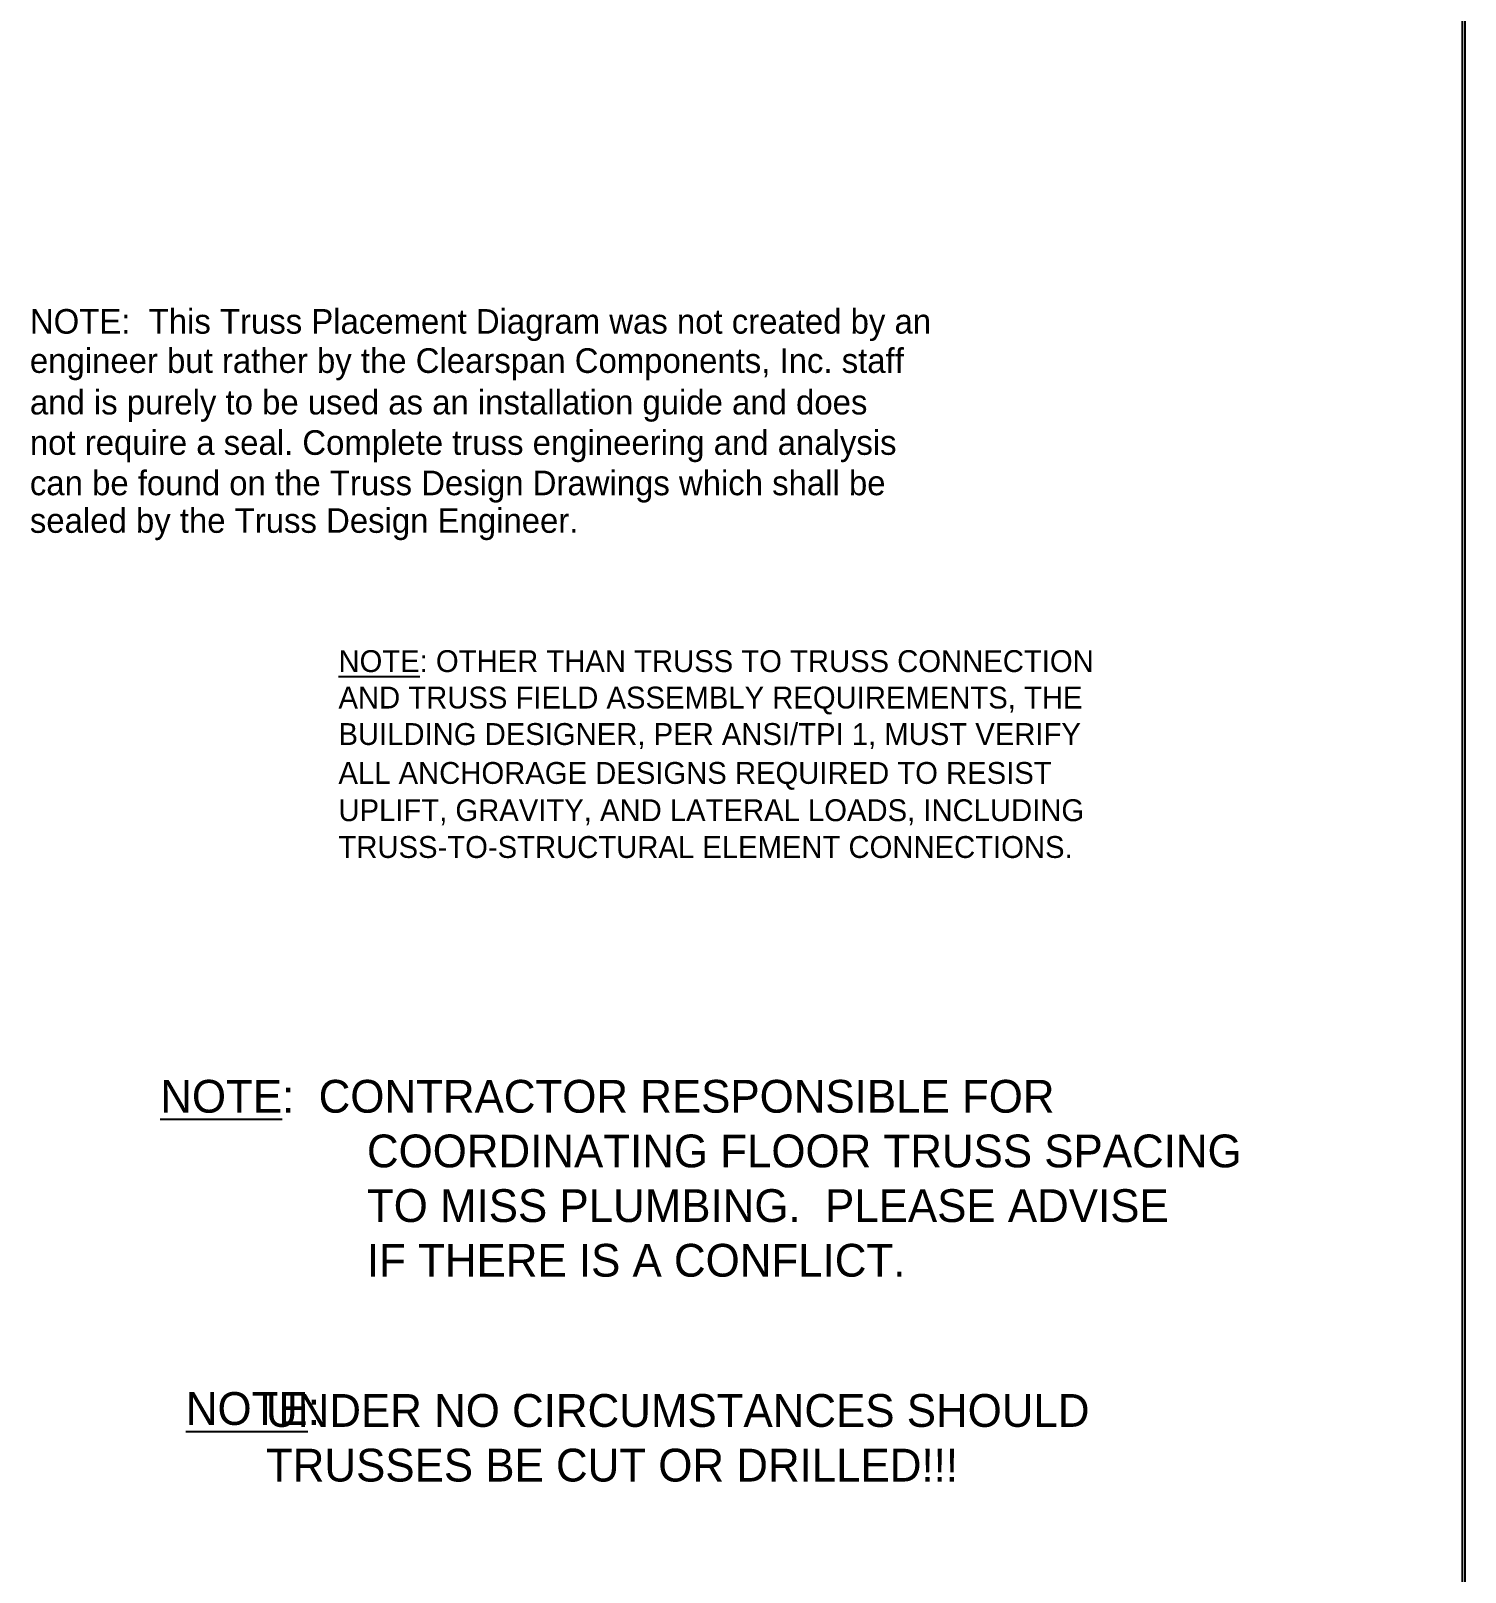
# Paper-space layout 'Floor' of a CAD drawing. Header units: inches. Extents: x 29 to 2196, y 4 to 1132.
# Drawn here: x 1422.6 to 1685, y 286 to 568 of the extents above; entities that cross this region are included whole.
import ezdxf
from ezdxf.enums import TextEntityAlignment as Align

# ---------------------------------------------------------------- set-up
doc = ezdxf.new("R2010")
doc.units = ezdxf.units.IN
doc.header["$LTSCALE"] = 25
doc.header["$MEASUREMENT"] = 0

# ---------------------------------------------------------------- blocks, each defined once
blk = doc.blocks.new('FloorPlumbingNote')
for s, p in [('%%uNOTE%%u:  CONTRACTOR RESPONSIBLE FOR', (36.9, 30)), ('COORDINATING FLOOR TRUSS SPACING', (74.71, 20)), ('TO MISS PLUMBING.  PLEASE ADVISE', (74.71, 10)), ('IF THERE IS A CONFLICT.', (74.71, 0))]:
    blk.add_text(s, height=6).set_placement(p)
blk = doc.blocks.new('FLOOR PLUMBING NOTE')
blk.add_blockref('FloorPlumbingNote', (683.45, 186.22))
blk = doc.blocks.new('CUT')
for s, p in [('%%uNOTE%%u:', (-101.3, 1.75)), ('     UNDER NO CIRCUMSTANCES SHOULD', (-97.79, 1.39)), ('     TRUSSES BE CUT OR DRILLED!!!', (-97.79, -8.61))]:
    blk.add_text(s, height=6).set_placement(p)
blk = doc.blocks.new('TRUSS CUT NOTE')
blk.add_blockref('CUT', (763.52, 209.24))
blk = doc.blocks.new('HngTrussDisclaimer')
for s, p in [('%%uNOTE%%U: OTHER THAN TRUSS TO TRUSS CONNECTION ', (0.6, 36.11)), ('AND TRUSS FIELD ASSEMBLY REQUIREMENTS, THE ', (0.6, 29.44)), ('BUILDING DESIGNER, PER ANSI/TPI 1, MUST VERIFY ', (0.6, 22.77)), ('ALL ANCHORAGE DESIGNS REQUIRED TO RESIST ', (0.6, 15.65)), ('UPLIFT, GRAVITY, AND LATERAL LOADS, INCLUDING', (0.6, 8.83)), ('TRUSS-TO-STRUCTURAL ELEMENT CONNECTIONS.', (0.6, 2.1))]:
    blk.add_text(s, height=4).set_placement(p)
blk = doc.blocks.new('TRUSS HANGER DISCLAIMER')
blk.add_blockref('HngTrussDisclaimer', (1230.88, 828.5))
blk = doc.blocks.new('PlacementNote')
at = {"lineweight": -3}
for s, p in [('NOTE:  This Truss Placement Diagram was not created by an', (38.98, 47.64)), ('engineer but rather by the Clearspan Components, Inc. staff', (38.98, 40.46)), ('and is purely to be used as an installation guide and does ', (38.98, 32.86)), ('not require a seal. Complete truss engineering and analysis ', (38.98, 25.47)), ('can be found on the Truss Design Drawings which shall be ', (38.98, 18.08)), ('sealed by the Truss Design Engineer.', (38.98, 11.2))]:
    blk.add_text(s, height=4.5, dxfattribs=at).set_placement(p)
blk = doc.blocks.new('TRUSS PLACEMENT NOTE')
blk.add_blockref('PlacementNote', (1189.15, 825.47))
blk = doc.blocks.new('LayoutBorder')
for p, q in [((1655.5, 0), (1655.5, 1128)), ((1656, 0), (1656, 1128))]:
    blk.add_line(p, q)
for tag, p, height in [('BTITLE', (1418.93, 90.51), 4), ('PROJECTNAME', (1461.42, 75.48), 4), ('CONTRACTOR', (1461.47, 65.64), 4), ('ARCHITECT', (1461.34, 55.71), 4), ('PAGETITLE', (215.06, 27.12), 24), ('SCALE', (215.31, 11), 4)]:
    blk.add_attdef(tag, p, '', height=height)
for tag, p in [('PROJECTNUMBER', (1463.8, 4.29)), ('DRAFTER', (1527.56, 4.32)), ('DATE', (1583.39, 4.26)), ('PAGE', (1642.51, 4.31))]:
    blk.add_attdef(tag, text='', height=4).set_placement(p, align=Align.CENTER)

psp = doc.layouts.new('Floor')

# ---------------------------------------------------------------- block references
at = {"lineweight": -3}
psp.add_blockref('LayoutBorder', (29.05, 3.97), dxfattribs=at)
for name, p in [('TRUSS PLACEMENT NOTE', (194.33, -360.55)), ('TRUSS HANGER DISCLAIMER', (247.43, -413.96)), ('FLOOR PLUMBING NOTE', (725.96, 153.81)), ('TRUSS CUT NOTE', (788.77, 101.92))]:
    psp.add_blockref(name, p)

doc.saveas('drawing.dxf')
